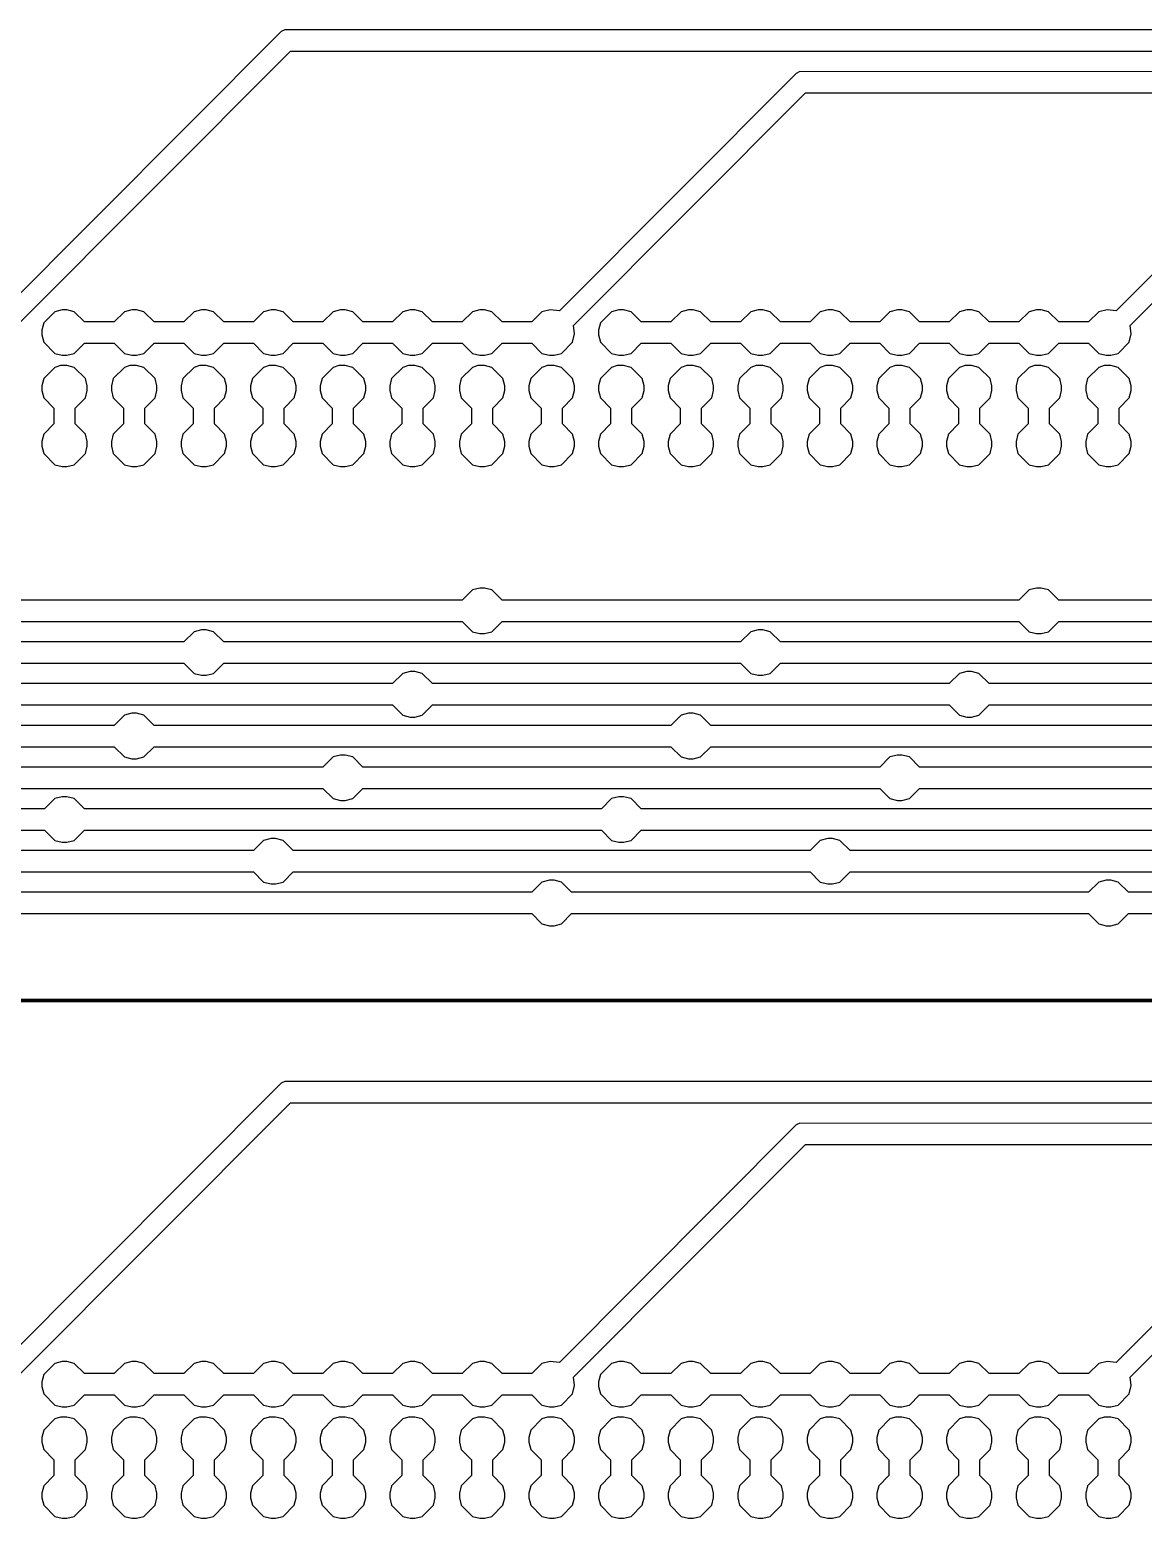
# Model space of a CAD drawing. Header units: millimetres. Extents: x -2 to 222, y 0 to 275.
# Drawn here: x 26.6 to 77.4, y 71.4 to 139.3 of the extents above; entities that cross this region are included whole.
import ezdxf

# ---------------------------------------------------------------- set-up
doc = ezdxf.new("R2010")
doc.units = ezdxf.units.MM
doc.layers.add('bottom', color=1, linetype='CONTINUOUS', lineweight=25, true_color=0xff0000)
doc.layers.add('rezanje', color=3, linetype='CONTINUOUS', lineweight=200, true_color=0x00ff00)

msp = doc.modelspace()

# ---------------------------------------------------------------- linework, layer by layer
at = {"layer": 'bottom'}
for points in [[(38.269333, 139.307), (38.269333, 139.307), (38.1, 139.222333), (25.4, 126.48)], [(213.106, 139.307), (38.269333, 139.307)], [(26.035, 125.802667), (38.523333, 138.333333), (212.598, 138.333333)], [(61.764333, 137.402), (61.764333, 137.402), (61.595, 137.317333), (50.8, 126.48), (50.376667, 126.522333), (49.995667, 126.437667), (49.53, 125.972), (48.175333, 125.972), (47.709667, 126.437667), (47.371, 126.522333), (47.159333, 126.522333), (46.820667, 126.437667), (46.355, 125.972), (45.000333, 125.972), (44.534667, 126.437667), (44.196, 126.522333), (43.984333, 126.522333), (43.645667, 126.437667), (43.18, 125.972), (41.825333, 125.972), (41.359667, 126.437667), (41.021, 126.522333), (40.809333, 126.522333), (40.470667, 126.437667), (40.005, 125.972), (38.650333, 125.972), (38.184667, 126.437667), (37.846, 126.522333), (37.634333, 126.522333), (37.295667, 126.437667), (36.83, 125.972), (35.475333, 125.972), (35.009667, 126.437667), (34.671, 126.522333), (34.459333, 126.522333), (34.120667, 126.437667), (33.655, 125.972), (32.300333, 125.972), (31.834667, 126.437667), (31.496, 126.522333), (31.284333, 126.522333), (30.945667, 126.437667), (30.48, 125.972), (29.125333, 125.972), (28.659667, 126.437667), (28.321, 126.522333), (28.109333, 126.522333), (27.770667, 126.437667), (27.262667, 125.929667), (27.178, 125.591), (27.178, 125.379333), (27.262667, 125.040667), (27.770667, 124.532667), (28.109333, 124.448), (28.321, 124.448), (28.659667, 124.532667), (29.125333, 124.998333), (30.48, 124.998333), (30.945667, 124.532667), (31.284333, 124.448), (31.496, 124.448), (31.834667, 124.532667), (32.300333, 124.998333), (33.655, 124.998333), (34.120667, 124.532667), (34.459333, 124.448), (34.671, 124.448), (35.009667, 124.532667), (35.475333, 124.998333), (36.83, 124.998333), (37.295667, 124.532667), (37.634333, 124.448), (37.846, 124.448), (38.184667, 124.532667), (38.650333, 124.998333), (40.005, 124.998333), (40.470667, 124.532667), (40.809333, 124.448), (41.021, 124.448), (41.359667, 124.532667), (41.825333, 124.998333), (43.18, 124.998333), (43.645667, 124.532667), (43.984333, 124.448), (44.196, 124.448), (44.534667, 124.532667), (45.000333, 124.998333), (46.355, 124.998333), (46.820667, 124.532667), (47.159333, 124.448), (47.371, 124.448), (47.709667, 124.532667), (48.175333, 124.998333), (49.53, 124.998333), (49.995667, 124.532667), (50.334333, 124.448), (50.546, 124.448), (50.884667, 124.532667), (51.392667, 125.040667), (51.477333, 125.421667), (51.435, 125.802667), (62.018333, 136.428333), (212.217, 136.428333)], [(212.555667, 137.359667), (61.764333, 137.402)], [(85.09, 135.412333), (76.2, 126.48), (75.776667, 126.522333), (75.395667, 126.437667), (74.93, 125.972), (73.575333, 125.972), (73.109667, 126.437667), (72.771, 126.522333), (72.559333, 126.522333), (72.220667, 126.437667), (71.755, 125.972), (70.400333, 125.972), (69.934667, 126.437667), (69.596, 126.522333), (69.384333, 126.522333), (69.045667, 126.437667), (68.58, 125.972), (67.225333, 125.972), (66.759667, 126.437667), (66.421, 126.522333), (66.209333, 126.522333), (65.870667, 126.437667), (65.405, 125.972), (64.050333, 125.972), (63.584667, 126.437667), (63.246, 126.522333), (63.034333, 126.522333), (62.695667, 126.437667), (62.23, 125.972), (60.875333, 125.972), (60.409667, 126.437667), (60.071, 126.522333), (59.859333, 126.522333), (59.520667, 126.437667), (59.055, 125.972), (57.700333, 125.972), (57.234667, 126.437667), (56.896, 126.522333), (56.684333, 126.522333), (56.345667, 126.437667), (55.88, 125.972), (54.525333, 125.972), (54.059667, 126.437667), (53.721, 126.522333), (53.509333, 126.522333), (53.170667, 126.437667), (52.662667, 125.929667), (52.578, 125.591), (52.578, 125.379333), (52.662667, 125.040667), (53.170667, 124.532667), (53.509333, 124.448), (53.721, 124.448), (54.059667, 124.532667), (54.525333, 124.998333), (55.88, 124.998333), (56.345667, 124.532667), (56.684333, 124.448), (56.896, 124.448), (57.234667, 124.532667), (57.700333, 124.998333), (59.055, 124.998333), (59.520667, 124.532667), (59.859333, 124.448), (60.071, 124.448), (60.409667, 124.532667), (60.875333, 124.998333), (62.23, 124.998333), (62.695667, 124.532667), (63.034333, 124.448), (63.246, 124.448), (63.584667, 124.532667), (64.050333, 124.998333), (65.405, 124.998333), (65.870667, 124.532667), (66.209333, 124.448), (66.421, 124.448), (66.759667, 124.532667), (67.225333, 124.998333), (68.58, 124.998333), (69.045667, 124.532667), (69.384333, 124.448), (69.596, 124.448), (69.934667, 124.532667), (70.400333, 124.998333), (71.755, 124.998333), (72.220667, 124.532667), (72.559333, 124.448), (72.771, 124.448), (73.109667, 124.532667), (73.575333, 124.998333), (74.93, 124.998333), (75.395667, 124.532667), (75.734333, 124.448), (75.946, 124.448), (76.284667, 124.532667), (76.792667, 125.040667), (76.877333, 125.421667), (76.835, 125.802667), (85.513333, 134.523333)], [(28.024667, 123.982333), (28.024667, 123.982333), (27.770667, 123.897667), (27.262667, 123.389667), (27.178, 123.051), (27.178, 122.839333), (27.262667, 122.500667), (27.728333, 122.035), (27.728333, 121.315333), (27.262667, 120.849667), (27.178, 120.511), (27.178, 120.299333), (27.262667, 119.960667), (27.770667, 119.452667), (28.109333, 119.368), (28.321, 119.368), (28.659667, 119.452667), (29.167667, 119.960667), (29.252333, 120.299333), (29.252333, 120.511), (29.167667, 120.849667), (28.702, 121.315333), (28.702, 122.035), (29.167667, 122.500667), (29.252333, 122.839333), (29.252333, 123.051), (29.167667, 123.389667), (28.659667, 123.897667), (28.321, 123.982333), (28.024667, 123.982333)], [(31.199667, 123.982333), (31.199667, 123.982333), (30.945667, 123.897667), (30.437667, 123.389667), (30.353, 123.051), (30.353, 122.839333), (30.437667, 122.500667), (30.903333, 122.035), (30.903333, 121.315333), (30.437667, 120.849667), (30.353, 120.511), (30.353, 120.299333), (30.437667, 119.960667), (30.945667, 119.452667), (31.284333, 119.368), (31.496, 119.368), (31.834667, 119.452667), (32.342667, 119.960667), (32.427333, 120.299333), (32.427333, 120.511), (32.342667, 120.849667), (31.877, 121.315333), (31.877, 122.035), (32.342667, 122.500667), (32.427333, 122.839333), (32.427333, 123.051), (32.342667, 123.389667), (31.834667, 123.897667), (31.496, 123.982333), (31.199667, 123.982333)], [(34.374667, 123.982333), (34.374667, 123.982333), (34.120667, 123.897667), (33.612667, 123.389667), (33.528, 123.051), (33.528, 122.839333), (33.612667, 122.500667), (34.078333, 122.035), (34.078333, 121.315333), (33.612667, 120.849667), (33.528, 120.511), (33.528, 120.299333), (33.612667, 119.960667), (34.120667, 119.452667), (34.459333, 119.368), (34.671, 119.368), (35.009667, 119.452667), (35.517667, 119.960667), (35.602333, 120.299333), (35.602333, 120.511), (35.517667, 120.849667), (35.052, 121.315333), (35.052, 122.035), (35.517667, 122.500667), (35.602333, 122.839333), (35.602333, 123.051), (35.517667, 123.389667), (35.009667, 123.897667), (34.671, 123.982333), (34.374667, 123.982333)], [(37.549667, 123.982333), (37.549667, 123.982333), (37.295667, 123.897667), (36.787667, 123.389667), (36.703, 123.051), (36.703, 122.839333), (36.787667, 122.500667), (37.253333, 122.035), (37.253333, 121.315333), (36.787667, 120.849667), (36.703, 120.511), (36.703, 120.299333), (36.787667, 119.960667), (37.295667, 119.452667), (37.634333, 119.368), (37.846, 119.368), (38.184667, 119.452667), (38.692667, 119.960667), (38.777333, 120.299333), (38.777333, 120.511), (38.692667, 120.849667), (38.227, 121.315333), (38.227, 122.035), (38.692667, 122.500667), (38.777333, 122.839333), (38.777333, 123.051), (38.692667, 123.389667), (38.184667, 123.897667), (37.846, 123.982333), (37.549667, 123.982333)], [(40.724667, 123.982333), (40.724667, 123.982333), (40.470667, 123.897667), (39.962667, 123.389667), (39.878, 123.051), (39.878, 122.839333), (39.962667, 122.500667), (40.428333, 122.035), (40.428333, 121.315333), (39.962667, 120.849667), (39.878, 120.511), (39.878, 120.299333), (39.962667, 119.960667), (40.470667, 119.452667), (40.809333, 119.368), (41.021, 119.368), (41.359667, 119.452667), (41.867667, 119.960667), (41.952333, 120.299333), (41.952333, 120.511), (41.867667, 120.849667), (41.402, 121.315333), (41.402, 122.035), (41.867667, 122.500667), (41.952333, 122.839333), (41.952333, 123.051), (41.867667, 123.389667), (41.359667, 123.897667), (41.021, 123.982333), (40.724667, 123.982333)], [(43.899667, 123.982333), (43.899667, 123.982333), (43.645667, 123.897667), (43.137667, 123.389667), (43.053, 123.051), (43.053, 122.839333), (43.137667, 122.500667), (43.603333, 122.035), (43.603333, 121.315333), (43.137667, 120.849667), (43.053, 120.511), (43.053, 120.299333), (43.137667, 119.960667), (43.645667, 119.452667), (43.984333, 119.368), (44.196, 119.368), (44.534667, 119.452667), (45.042667, 119.960667), (45.127333, 120.299333), (45.127333, 120.511), (45.042667, 120.849667), (44.577, 121.315333), (44.577, 122.035), (45.042667, 122.500667), (45.127333, 122.839333), (45.127333, 123.051), (45.042667, 123.389667), (44.534667, 123.897667), (44.196, 123.982333), (43.899667, 123.982333)], [(47.074667, 123.982333), (47.074667, 123.982333), (46.820667, 123.897667), (46.312667, 123.389667), (46.228, 123.051), (46.228, 122.839333), (46.312667, 122.500667), (46.778333, 122.035), (46.778333, 121.315333), (46.312667, 120.849667), (46.228, 120.511), (46.228, 120.299333), (46.312667, 119.960667), (46.820667, 119.452667), (47.159333, 119.368), (47.371, 119.368), (47.709667, 119.452667), (48.217667, 119.960667), (48.302333, 120.299333), (48.302333, 120.511), (48.217667, 120.849667), (47.752, 121.315333), (47.752, 122.035), (48.217667, 122.500667), (48.302333, 122.839333), (48.302333, 123.051), (48.217667, 123.389667), (47.709667, 123.897667), (47.371, 123.982333), (47.074667, 123.982333)], [(50.249667, 123.982333), (50.249667, 123.982333), (49.995667, 123.897667), (49.487667, 123.389667), (49.403, 123.051), (49.403, 122.839333), (49.487667, 122.500667), (49.953333, 122.035), (49.953333, 121.315333), (49.487667, 120.849667), (49.403, 120.511), (49.403, 120.299333), (49.487667, 119.960667), (49.995667, 119.452667), (50.334333, 119.368), (50.546, 119.368), (50.884667, 119.452667), (51.392667, 119.960667), (51.477333, 120.299333), (51.477333, 120.511), (51.392667, 120.849667), (50.927, 121.315333), (50.927, 122.035), (51.392667, 122.500667), (51.477333, 122.839333), (51.477333, 123.051), (51.392667, 123.389667), (50.884667, 123.897667), (50.546, 123.982333), (50.249667, 123.982333)], [(53.424667, 123.982333), (53.424667, 123.982333), (53.170667, 123.897667), (52.662667, 123.389667), (52.578, 123.051), (52.578, 122.839333), (52.662667, 122.500667), (53.128333, 122.035), (53.128333, 121.315333), (52.662667, 120.849667), (52.578, 120.511), (52.578, 120.299333), (52.662667, 119.960667), (53.170667, 119.452667), (53.509333, 119.368), (53.721, 119.368), (54.059667, 119.452667), (54.567667, 119.960667), (54.652333, 120.299333), (54.652333, 120.511), (54.567667, 120.849667), (54.102, 121.315333), (54.102, 122.035), (54.567667, 122.500667), (54.652333, 122.839333), (54.652333, 123.051), (54.567667, 123.389667), (54.059667, 123.897667), (53.721, 123.982333), (53.424667, 123.982333)], [(56.599667, 123.982333), (56.599667, 123.982333), (56.345667, 123.897667), (55.837667, 123.389667), (55.753, 123.051), (55.753, 122.839333), (55.837667, 122.500667), (56.303333, 122.035), (56.303333, 121.315333), (55.837667, 120.849667), (55.753, 120.511), (55.753, 120.299333), (55.837667, 119.960667), (56.345667, 119.452667), (56.684333, 119.368), (56.896, 119.368), (57.234667, 119.452667), (57.742667, 119.960667), (57.827333, 120.299333), (57.827333, 120.511), (57.742667, 120.849667), (57.277, 121.315333), (57.277, 122.035), (57.742667, 122.500667), (57.827333, 122.839333), (57.827333, 123.051), (57.742667, 123.389667), (57.234667, 123.897667), (56.896, 123.982333), (56.599667, 123.982333)], [(59.774667, 123.982333), (59.774667, 123.982333), (59.520667, 123.897667), (59.012667, 123.389667), (58.928, 123.051), (58.928, 122.839333), (59.012667, 122.500667), (59.478333, 122.035), (59.478333, 121.315333), (59.012667, 120.849667), (58.928, 120.511), (58.928, 120.299333), (59.012667, 119.960667), (59.520667, 119.452667), (59.859333, 119.368), (60.071, 119.368), (60.409667, 119.452667), (60.917667, 119.960667), (61.002333, 120.299333), (61.002333, 120.511), (60.917667, 120.849667), (60.452, 121.315333), (60.452, 122.035), (60.917667, 122.500667), (61.002333, 122.839333), (61.002333, 123.051), (60.917667, 123.389667), (60.409667, 123.897667), (60.071, 123.982333), (59.774667, 123.982333)], [(62.949667, 123.982333), (62.949667, 123.982333), (62.695667, 123.897667), (62.187667, 123.389667), (62.103, 123.051), (62.103, 122.839333), (62.187667, 122.500667), (62.653333, 122.035), (62.653333, 121.315333), (62.187667, 120.849667), (62.103, 120.511), (62.103, 120.299333), (62.187667, 119.960667), (62.695667, 119.452667), (63.034333, 119.368), (63.246, 119.368), (63.584667, 119.452667), (64.092667, 119.960667), (64.177333, 120.299333), (64.177333, 120.511), (64.092667, 120.849667), (63.627, 121.315333), (63.627, 122.035), (64.092667, 122.500667), (64.177333, 122.839333), (64.177333, 123.051), (64.092667, 123.389667), (63.584667, 123.897667), (63.246, 123.982333), (62.949667, 123.982333)], [(66.124667, 123.982333), (66.124667, 123.982333), (65.870667, 123.897667), (65.362667, 123.389667), (65.278, 123.051), (65.278, 122.839333), (65.362667, 122.500667), (65.828333, 122.035), (65.828333, 121.315333), (65.362667, 120.849667), (65.278, 120.511), (65.278, 120.299333), (65.362667, 119.960667), (65.870667, 119.452667), (66.209333, 119.368), (66.421, 119.368), (66.759667, 119.452667), (67.267667, 119.960667), (67.352333, 120.299333), (67.352333, 120.511), (67.267667, 120.849667), (66.802, 121.315333), (66.802, 122.035), (67.267667, 122.500667), (67.352333, 122.839333), (67.352333, 123.051), (67.267667, 123.389667), (66.759667, 123.897667), (66.421, 123.982333), (66.124667, 123.982333)], [(69.299667, 123.982333), (69.299667, 123.982333), (69.045667, 123.897667), (68.537667, 123.389667), (68.453, 123.051), (68.453, 122.839333), (68.537667, 122.500667), (69.003333, 122.035), (69.003333, 121.315333), (68.537667, 120.849667), (68.453, 120.511), (68.453, 120.299333), (68.537667, 119.960667), (69.045667, 119.452667), (69.384333, 119.368), (69.596, 119.368), (69.934667, 119.452667), (70.442667, 119.960667), (70.527333, 120.299333), (70.527333, 120.511), (70.442667, 120.849667), (69.977, 121.315333), (69.977, 122.035), (70.442667, 122.500667), (70.527333, 122.839333), (70.527333, 123.051), (70.442667, 123.389667), (69.934667, 123.897667), (69.596, 123.982333), (69.299667, 123.982333)], [(72.474667, 123.982333), (72.474667, 123.982333), (72.220667, 123.897667), (71.712667, 123.389667), (71.628, 123.051), (71.628, 122.839333), (71.712667, 122.500667), (72.178333, 122.035), (72.178333, 121.315333), (71.712667, 120.849667), (71.628, 120.511), (71.628, 120.299333), (71.712667, 119.960667), (72.220667, 119.452667), (72.559333, 119.368), (72.771, 119.368), (73.109667, 119.452667), (73.617667, 119.960667), (73.702333, 120.299333), (73.702333, 120.511), (73.617667, 120.849667), (73.152, 121.315333), (73.152, 122.035), (73.617667, 122.500667), (73.702333, 122.839333), (73.702333, 123.051), (73.617667, 123.389667), (73.109667, 123.897667), (72.771, 123.982333), (72.474667, 123.982333)], [(75.649667, 123.982333), (75.649667, 123.982333), (75.395667, 123.897667), (74.887667, 123.389667), (74.803, 123.051), (74.803, 122.839333), (74.887667, 122.500667), (75.353333, 122.035), (75.353333, 121.315333), (74.887667, 120.849667), (74.803, 120.511), (74.803, 120.299333), (74.887667, 119.960667), (75.395667, 119.452667), (75.734333, 119.368), (75.946, 119.368), (76.284667, 119.452667), (76.792667, 119.960667), (76.877333, 120.299333), (76.877333, 120.511), (76.792667, 120.849667), (76.327, 121.315333), (76.327, 122.035), (76.792667, 122.500667), (76.877333, 122.839333), (76.877333, 123.051), (76.792667, 123.389667), (76.284667, 123.897667), (75.946, 123.982333), (75.649667, 123.982333)], [(97.155, 113.272), (73.575333, 113.272), (73.109667, 113.737667), (72.771, 113.822333), (72.559333, 113.822333), (72.220667, 113.737667), (71.755, 113.272), (48.175333, 113.272), (47.709667, 113.737667), (47.371, 113.822333), (47.159333, 113.822333), (46.820667, 113.737667), (46.355, 113.272), (22.775333, 113.272)], [(22.775333, 112.298333), (46.355, 112.298333), (46.820667, 111.832667), (47.159333, 111.748), (47.371, 111.748), (47.709667, 111.832667), (48.175333, 112.298333), (71.755, 112.298333), (72.220667, 111.832667), (72.559333, 111.748), (72.771, 111.748), (73.109667, 111.832667), (73.575333, 112.298333), (97.155, 112.298333)], [(84.455, 111.367), (60.875333, 111.367), (60.409667, 111.832667), (60.071, 111.917333), (59.859333, 111.917333), (59.520667, 111.832667), (59.055, 111.367), (35.475333, 111.367), (35.009667, 111.832667), (34.671, 111.917333), (34.459333, 111.917333), (34.120667, 111.832667), (33.655, 111.367), (10.075333, 111.367)], [(10.075333, 110.393333), (33.655, 110.393333), (34.120667, 109.927667), (34.459333, 109.843), (34.671, 109.843), (35.009667, 109.927667), (35.475333, 110.393333), (59.055, 110.393333), (59.520667, 109.927667), (59.859333, 109.843), (60.071, 109.843), (60.409667, 109.927667), (60.875333, 110.393333), (84.455, 110.393333)], [(93.98, 109.462), (70.400333, 109.462), (69.934667, 109.927667), (69.596, 110.012333), (69.384333, 110.012333), (69.045667, 109.927667), (68.58, 109.462), (45.000333, 109.462), (44.534667, 109.927667), (44.196, 110.012333), (43.984333, 110.012333), (43.645667, 109.927667), (43.18, 109.462), (19.600333, 109.462)], [(81.28, 107.557), (57.700333, 107.557), (57.234667, 108.022667), (56.896, 108.107333), (56.684333, 108.107333), (56.345667, 108.022667), (55.88, 107.557), (32.300333, 107.557), (31.834667, 108.022667), (31.496, 108.107333), (31.284333, 108.107333), (30.945667, 108.022667), (30.48, 107.557), (6.900333, 107.557)], [(19.600333, 108.488333), (43.18, 108.488333), (43.645667, 108.022667), (43.984333, 107.938), (44.196, 107.938), (44.534667, 108.022667), (45.000333, 108.488333), (68.58, 108.488333), (69.045667, 108.022667), (69.384333, 107.938), (69.596, 107.938), (69.934667, 108.022667), (70.400333, 108.488333), (93.98, 108.488333)], [(6.900333, 106.583333), (30.48, 106.583333), (30.945667, 106.117667), (31.284333, 106.033), (31.496, 106.033), (31.834667, 106.117667), (32.300333, 106.583333), (55.88, 106.583333), (56.345667, 106.117667), (56.684333, 106.033), (56.896, 106.033), (57.234667, 106.117667), (57.700333, 106.583333), (81.28, 106.583333)], [(90.805, 105.652), (67.225333, 105.652), (66.759667, 106.117667), (66.421, 106.202333), (66.209333, 106.202333), (65.870667, 106.117667), (65.405, 105.652), (41.825333, 105.652), (41.359667, 106.117667), (41.021, 106.202333), (40.809333, 106.202333), (40.470667, 106.117667), (40.005, 105.652), (16.425333, 105.652)], [(16.425333, 104.678333), (40.005, 104.678333), (40.470667, 104.212667), (40.809333, 104.128), (41.021, 104.128), (41.359667, 104.212667), (41.825333, 104.678333), (65.405, 104.678333), (65.870667, 104.212667), (66.209333, 104.128), (66.421, 104.128), (66.759667, 104.212667), (67.225333, 104.678333), (90.805, 104.678333)], [(78.105, 103.747), (54.525333, 103.747), (54.059667, 104.212667), (53.721, 104.297333), (53.509333, 104.297333), (53.170667, 104.212667), (52.705, 103.747), (29.125333, 103.747), (28.659667, 104.212667), (28.321, 104.297333), (28.109333, 104.297333), (27.770667, 104.212667), (27.305, 103.747), (3.725333, 103.747)], [(3.725333, 102.773333), (27.305, 102.773333), (27.770667, 102.307667), (28.109333, 102.223), (28.321, 102.223), (28.659667, 102.307667), (29.125333, 102.773333), (52.705, 102.773333), (53.170667, 102.307667), (53.509333, 102.223), (53.721, 102.223), (54.059667, 102.307667), (54.525333, 102.773333), (78.105, 102.773333)], [(87.63, 101.842), (64.050333, 101.842), (63.584667, 102.307667), (63.246, 102.392333), (63.034333, 102.392333), (62.695667, 102.307667), (62.23, 101.842), (38.650333, 101.842), (38.184667, 102.307667), (37.846, 102.392333), (37.634333, 102.392333), (37.295667, 102.307667), (36.83, 101.842), (13.250333, 101.842)], [(13.250333, 100.868333), (36.83, 100.868333), (37.295667, 100.402667), (37.634333, 100.318), (37.846, 100.318), (38.184667, 100.402667), (38.650333, 100.868333), (62.23, 100.868333), (62.695667, 100.402667), (63.034333, 100.318), (63.246, 100.318), (63.584667, 100.402667), (64.050333, 100.868333), (87.63, 100.868333)], [(100.33, 99.937), (76.750333, 99.937), (76.284667, 100.402667), (75.946, 100.487333), (75.734333, 100.487333), (75.395667, 100.402667), (74.93, 99.937), (51.350333, 99.937), (50.884667, 100.402667), (50.546, 100.487333), (50.334333, 100.487333), (49.995667, 100.402667), (49.53, 99.937), (25.950333, 99.937)], [(25.950333, 98.963333), (49.53, 98.963333), (49.995667, 98.497667), (50.334333, 98.413), (50.546, 98.413), (50.884667, 98.497667), (51.350333, 98.963333), (74.93, 98.963333), (75.395667, 98.497667), (75.734333, 98.413), (75.946, 98.413), (76.284667, 98.497667), (76.750333, 98.963333), (100.33, 98.963333)], [(38.269333, 91.307), (38.269333, 91.307), (38.1, 91.222333), (25.4, 78.48)], [(213.106, 91.307), (38.269333, 91.307)], [(26.035, 77.802667), (38.523333, 90.333333), (212.598, 90.333333)], [(61.764333, 89.402), (61.764333, 89.402), (61.595, 89.317333), (50.8, 78.48), (50.376667, 78.522333), (49.995667, 78.437667), (49.53, 77.972), (48.175333, 77.972), (47.709667, 78.437667), (47.371, 78.522333), (47.159333, 78.522333), (46.820667, 78.437667), (46.355, 77.972), (45.000333, 77.972), (44.534667, 78.437667), (44.196, 78.522333), (43.984333, 78.522333), (43.645667, 78.437667), (43.18, 77.972), (41.825333, 77.972), (41.359667, 78.437667), (41.021, 78.522333), (40.809333, 78.522333), (40.470667, 78.437667), (40.005, 77.972), (38.650333, 77.972), (38.184667, 78.437667), (37.846, 78.522333), (37.634333, 78.522333), (37.295667, 78.437667), (36.83, 77.972), (35.475333, 77.972), (35.009667, 78.437667), (34.671, 78.522333), (34.459333, 78.522333), (34.120667, 78.437667), (33.655, 77.972), (32.300333, 77.972), (31.834667, 78.437667), (31.496, 78.522333), (31.284333, 78.522333), (30.945667, 78.437667), (30.48, 77.972), (29.125333, 77.972), (28.659667, 78.437667), (28.321, 78.522333), (28.109333, 78.522333), (27.770667, 78.437667), (27.262667, 77.929667), (27.178, 77.591), (27.178, 77.379333), (27.262667, 77.040667), (27.770667, 76.532667), (28.109333, 76.448), (28.321, 76.448), (28.659667, 76.532667), (29.125333, 76.998333), (30.48, 76.998333), (30.945667, 76.532667), (31.284333, 76.448), (31.496, 76.448), (31.834667, 76.532667), (32.300333, 76.998333), (33.655, 76.998333), (34.120667, 76.532667), (34.459333, 76.448), (34.671, 76.448), (35.009667, 76.532667), (35.475333, 76.998333), (36.83, 76.998333), (37.295667, 76.532667), (37.634333, 76.448), (37.846, 76.448), (38.184667, 76.532667), (38.650333, 76.998333), (40.005, 76.998333), (40.470667, 76.532667), (40.809333, 76.448), (41.021, 76.448), (41.359667, 76.532667), (41.825333, 76.998333), (43.18, 76.998333), (43.645667, 76.532667), (43.984333, 76.448), (44.196, 76.448), (44.534667, 76.532667), (45.000333, 76.998333), (46.355, 76.998333), (46.820667, 76.532667), (47.159333, 76.448), (47.371, 76.448), (47.709667, 76.532667), (48.175333, 76.998333), (49.53, 76.998333), (49.995667, 76.532667), (50.334333, 76.448), (50.546, 76.448), (50.884667, 76.532667), (51.392667, 77.040667), (51.477333, 77.421667), (51.435, 77.802667), (62.018333, 88.428333), (212.217, 88.428333)], [(212.555667, 89.359667), (61.764333, 89.402)], [(85.09, 87.412333), (76.2, 78.48), (75.776667, 78.522333), (75.395667, 78.437667), (74.93, 77.972), (73.575333, 77.972), (73.109667, 78.437667), (72.771, 78.522333), (72.559333, 78.522333), (72.220667, 78.437667), (71.755, 77.972), (70.400333, 77.972), (69.934667, 78.437667), (69.596, 78.522333), (69.384333, 78.522333), (69.045667, 78.437667), (68.58, 77.972), (67.225333, 77.972), (66.759667, 78.437667), (66.421, 78.522333), (66.209333, 78.522333), (65.870667, 78.437667), (65.405, 77.972), (64.050333, 77.972), (63.584667, 78.437667), (63.246, 78.522333), (63.034333, 78.522333), (62.695667, 78.437667), (62.23, 77.972), (60.875333, 77.972), (60.409667, 78.437667), (60.071, 78.522333), (59.859333, 78.522333), (59.520667, 78.437667), (59.055, 77.972), (57.700333, 77.972), (57.234667, 78.437667), (56.896, 78.522333), (56.684333, 78.522333), (56.345667, 78.437667), (55.88, 77.972), (54.525333, 77.972), (54.059667, 78.437667), (53.721, 78.522333), (53.509333, 78.522333), (53.170667, 78.437667), (52.662667, 77.929667), (52.578, 77.591), (52.578, 77.379333), (52.662667, 77.040667), (53.170667, 76.532667), (53.509333, 76.448), (53.721, 76.448), (54.059667, 76.532667), (54.525333, 76.998333), (55.88, 76.998333), (56.345667, 76.532667), (56.684333, 76.448), (56.896, 76.448), (57.234667, 76.532667), (57.700333, 76.998333), (59.055, 76.998333), (59.520667, 76.532667), (59.859333, 76.448), (60.071, 76.448), (60.409667, 76.532667), (60.875333, 76.998333), (62.23, 76.998333), (62.695667, 76.532667), (63.034333, 76.448), (63.246, 76.448), (63.584667, 76.532667), (64.050333, 76.998333), (65.405, 76.998333), (65.870667, 76.532667), (66.209333, 76.448), (66.421, 76.448), (66.759667, 76.532667), (67.225333, 76.998333), (68.58, 76.998333), (69.045667, 76.532667), (69.384333, 76.448), (69.596, 76.448), (69.934667, 76.532667), (70.400333, 76.998333), (71.755, 76.998333), (72.220667, 76.532667), (72.559333, 76.448), (72.771, 76.448), (73.109667, 76.532667), (73.575333, 76.998333), (74.93, 76.998333), (75.395667, 76.532667), (75.734333, 76.448), (75.946, 76.448), (76.284667, 76.532667), (76.792667, 77.040667), (76.877333, 77.421667), (76.835, 77.802667), (85.513333, 86.523333)], [(28.024667, 75.982333), (28.024667, 75.982333), (27.770667, 75.897667), (27.262667, 75.389667), (27.178, 75.051), (27.178, 74.839333), (27.262667, 74.500667), (27.728333, 74.035), (27.728333, 73.315333), (27.262667, 72.849667), (27.178, 72.511), (27.178, 72.299333), (27.262667, 71.960667), (27.770667, 71.452667), (28.109333, 71.368), (28.321, 71.368), (28.659667, 71.452667), (29.167667, 71.960667), (29.252333, 72.299333), (29.252333, 72.511), (29.167667, 72.849667), (28.702, 73.315333), (28.702, 74.035), (29.167667, 74.500667), (29.252333, 74.839333), (29.252333, 75.051), (29.167667, 75.389667), (28.659667, 75.897667), (28.321, 75.982333), (28.024667, 75.982333)], [(31.199667, 75.982333), (31.199667, 75.982333), (30.945667, 75.897667), (30.437667, 75.389667), (30.353, 75.051), (30.353, 74.839333), (30.437667, 74.500667), (30.903333, 74.035), (30.903333, 73.315333), (30.437667, 72.849667), (30.353, 72.511), (30.353, 72.299333), (30.437667, 71.960667), (30.945667, 71.452667), (31.284333, 71.368), (31.496, 71.368), (31.834667, 71.452667), (32.342667, 71.960667), (32.427333, 72.299333), (32.427333, 72.511), (32.342667, 72.849667), (31.877, 73.315333), (31.877, 74.035), (32.342667, 74.500667), (32.427333, 74.839333), (32.427333, 75.051), (32.342667, 75.389667), (31.834667, 75.897667), (31.496, 75.982333), (31.199667, 75.982333)], [(34.374667, 75.982333), (34.374667, 75.982333), (34.120667, 75.897667), (33.612667, 75.389667), (33.528, 75.051), (33.528, 74.839333), (33.612667, 74.500667), (34.078333, 74.035), (34.078333, 73.315333), (33.612667, 72.849667), (33.528, 72.511), (33.528, 72.299333), (33.612667, 71.960667), (34.120667, 71.452667), (34.459333, 71.368), (34.671, 71.368), (35.009667, 71.452667), (35.517667, 71.960667), (35.602333, 72.299333), (35.602333, 72.511), (35.517667, 72.849667), (35.052, 73.315333), (35.052, 74.035), (35.517667, 74.500667), (35.602333, 74.839333), (35.602333, 75.051), (35.517667, 75.389667), (35.009667, 75.897667), (34.671, 75.982333), (34.374667, 75.982333)], [(37.549667, 75.982333), (37.549667, 75.982333), (37.295667, 75.897667), (36.787667, 75.389667), (36.703, 75.051), (36.703, 74.839333), (36.787667, 74.500667), (37.253333, 74.035), (37.253333, 73.315333), (36.787667, 72.849667), (36.703, 72.511), (36.703, 72.299333), (36.787667, 71.960667), (37.295667, 71.452667), (37.634333, 71.368), (37.846, 71.368), (38.184667, 71.452667), (38.692667, 71.960667), (38.777333, 72.299333), (38.777333, 72.511), (38.692667, 72.849667), (38.227, 73.315333), (38.227, 74.035), (38.692667, 74.500667), (38.777333, 74.839333), (38.777333, 75.051), (38.692667, 75.389667), (38.184667, 75.897667), (37.846, 75.982333), (37.549667, 75.982333)], [(40.724667, 75.982333), (40.724667, 75.982333), (40.470667, 75.897667), (39.962667, 75.389667), (39.878, 75.051), (39.878, 74.839333), (39.962667, 74.500667), (40.428333, 74.035), (40.428333, 73.315333), (39.962667, 72.849667), (39.878, 72.511), (39.878, 72.299333), (39.962667, 71.960667), (40.470667, 71.452667), (40.809333, 71.368), (41.021, 71.368), (41.359667, 71.452667), (41.867667, 71.960667), (41.952333, 72.299333), (41.952333, 72.511), (41.867667, 72.849667), (41.402, 73.315333), (41.402, 74.035), (41.867667, 74.500667), (41.952333, 74.839333), (41.952333, 75.051), (41.867667, 75.389667), (41.359667, 75.897667), (41.021, 75.982333), (40.724667, 75.982333)], [(43.899667, 75.982333), (43.899667, 75.982333), (43.645667, 75.897667), (43.137667, 75.389667), (43.053, 75.051), (43.053, 74.839333), (43.137667, 74.500667), (43.603333, 74.035), (43.603333, 73.315333), (43.137667, 72.849667), (43.053, 72.511), (43.053, 72.299333), (43.137667, 71.960667), (43.645667, 71.452667), (43.984333, 71.368), (44.196, 71.368), (44.534667, 71.452667), (45.042667, 71.960667), (45.127333, 72.299333), (45.127333, 72.511), (45.042667, 72.849667), (44.577, 73.315333), (44.577, 74.035), (45.042667, 74.500667), (45.127333, 74.839333), (45.127333, 75.051), (45.042667, 75.389667), (44.534667, 75.897667), (44.196, 75.982333), (43.899667, 75.982333)], [(47.074667, 75.982333), (47.074667, 75.982333), (46.820667, 75.897667), (46.312667, 75.389667), (46.228, 75.051), (46.228, 74.839333), (46.312667, 74.500667), (46.778333, 74.035), (46.778333, 73.315333), (46.312667, 72.849667), (46.228, 72.511), (46.228, 72.299333), (46.312667, 71.960667), (46.820667, 71.452667), (47.159333, 71.368), (47.371, 71.368), (47.709667, 71.452667), (48.217667, 71.960667), (48.302333, 72.299333), (48.302333, 72.511), (48.217667, 72.849667), (47.752, 73.315333), (47.752, 74.035), (48.217667, 74.500667), (48.302333, 74.839333), (48.302333, 75.051), (48.217667, 75.389667), (47.709667, 75.897667), (47.371, 75.982333), (47.074667, 75.982333)], [(50.249667, 75.982333), (50.249667, 75.982333), (49.995667, 75.897667), (49.487667, 75.389667), (49.403, 75.051), (49.403, 74.839333), (49.487667, 74.500667), (49.953333, 74.035), (49.953333, 73.315333), (49.487667, 72.849667), (49.403, 72.511), (49.403, 72.299333), (49.487667, 71.960667), (49.995667, 71.452667), (50.334333, 71.368), (50.546, 71.368), (50.884667, 71.452667), (51.392667, 71.960667), (51.477333, 72.299333), (51.477333, 72.511), (51.392667, 72.849667), (50.927, 73.315333), (50.927, 74.035), (51.392667, 74.500667), (51.477333, 74.839333), (51.477333, 75.051), (51.392667, 75.389667), (50.884667, 75.897667), (50.546, 75.982333), (50.249667, 75.982333)], [(53.424667, 75.982333), (53.424667, 75.982333), (53.170667, 75.897667), (52.662667, 75.389667), (52.578, 75.051), (52.578, 74.839333), (52.662667, 74.500667), (53.128333, 74.035), (53.128333, 73.315333), (52.662667, 72.849667), (52.578, 72.511), (52.578, 72.299333), (52.662667, 71.960667), (53.170667, 71.452667), (53.509333, 71.368), (53.721, 71.368), (54.059667, 71.452667), (54.567667, 71.960667), (54.652333, 72.299333), (54.652333, 72.511), (54.567667, 72.849667), (54.102, 73.315333), (54.102, 74.035), (54.567667, 74.500667), (54.652333, 74.839333), (54.652333, 75.051), (54.567667, 75.389667), (54.059667, 75.897667), (53.721, 75.982333), (53.424667, 75.982333)], [(56.599667, 75.982333), (56.599667, 75.982333), (56.345667, 75.897667), (55.837667, 75.389667), (55.753, 75.051), (55.753, 74.839333), (55.837667, 74.500667), (56.303333, 74.035), (56.303333, 73.315333), (55.837667, 72.849667), (55.753, 72.511), (55.753, 72.299333), (55.837667, 71.960667), (56.345667, 71.452667), (56.684333, 71.368), (56.896, 71.368), (57.234667, 71.452667), (57.742667, 71.960667), (57.827333, 72.299333), (57.827333, 72.511), (57.742667, 72.849667), (57.277, 73.315333), (57.277, 74.035), (57.742667, 74.500667), (57.827333, 74.839333), (57.827333, 75.051), (57.742667, 75.389667), (57.234667, 75.897667), (56.896, 75.982333), (56.599667, 75.982333)], [(59.774667, 75.982333), (59.774667, 75.982333), (59.520667, 75.897667), (59.012667, 75.389667), (58.928, 75.051), (58.928, 74.839333), (59.012667, 74.500667), (59.478333, 74.035), (59.478333, 73.315333), (59.012667, 72.849667), (58.928, 72.511), (58.928, 72.299333), (59.012667, 71.960667), (59.520667, 71.452667), (59.859333, 71.368), (60.071, 71.368), (60.409667, 71.452667), (60.917667, 71.960667), (61.002333, 72.299333), (61.002333, 72.511), (60.917667, 72.849667), (60.452, 73.315333), (60.452, 74.035), (60.917667, 74.500667), (61.002333, 74.839333), (61.002333, 75.051), (60.917667, 75.389667), (60.409667, 75.897667), (60.071, 75.982333), (59.774667, 75.982333)], [(62.949667, 75.982333), (62.949667, 75.982333), (62.695667, 75.897667), (62.187667, 75.389667), (62.103, 75.051), (62.103, 74.839333), (62.187667, 74.500667), (62.653333, 74.035), (62.653333, 73.315333), (62.187667, 72.849667), (62.103, 72.511), (62.103, 72.299333), (62.187667, 71.960667), (62.695667, 71.452667), (63.034333, 71.368), (63.246, 71.368), (63.584667, 71.452667), (64.092667, 71.960667), (64.177333, 72.299333), (64.177333, 72.511), (64.092667, 72.849667), (63.627, 73.315333), (63.627, 74.035), (64.092667, 74.500667), (64.177333, 74.839333), (64.177333, 75.051), (64.092667, 75.389667), (63.584667, 75.897667), (63.246, 75.982333), (62.949667, 75.982333)], [(66.124667, 75.982333), (66.124667, 75.982333), (65.870667, 75.897667), (65.362667, 75.389667), (65.278, 75.051), (65.278, 74.839333), (65.362667, 74.500667), (65.828333, 74.035), (65.828333, 73.315333), (65.362667, 72.849667), (65.278, 72.511), (65.278, 72.299333), (65.362667, 71.960667), (65.870667, 71.452667), (66.209333, 71.368), (66.421, 71.368), (66.759667, 71.452667), (67.267667, 71.960667), (67.352333, 72.299333), (67.352333, 72.511), (67.267667, 72.849667), (66.802, 73.315333), (66.802, 74.035), (67.267667, 74.500667), (67.352333, 74.839333), (67.352333, 75.051), (67.267667, 75.389667), (66.759667, 75.897667), (66.421, 75.982333), (66.124667, 75.982333)], [(69.299667, 75.982333), (69.299667, 75.982333), (69.045667, 75.897667), (68.537667, 75.389667), (68.453, 75.051), (68.453, 74.839333), (68.537667, 74.500667), (69.003333, 74.035), (69.003333, 73.315333), (68.537667, 72.849667), (68.453, 72.511), (68.453, 72.299333), (68.537667, 71.960667), (69.045667, 71.452667), (69.384333, 71.368), (69.596, 71.368), (69.934667, 71.452667), (70.442667, 71.960667), (70.527333, 72.299333), (70.527333, 72.511), (70.442667, 72.849667), (69.977, 73.315333), (69.977, 74.035), (70.442667, 74.500667), (70.527333, 74.839333), (70.527333, 75.051), (70.442667, 75.389667), (69.934667, 75.897667), (69.596, 75.982333), (69.299667, 75.982333)], [(72.474667, 75.982333), (72.474667, 75.982333), (72.220667, 75.897667), (71.712667, 75.389667), (71.628, 75.051), (71.628, 74.839333), (71.712667, 74.500667), (72.178333, 74.035), (72.178333, 73.315333), (71.712667, 72.849667), (71.628, 72.511), (71.628, 72.299333), (71.712667, 71.960667), (72.220667, 71.452667), (72.559333, 71.368), (72.771, 71.368), (73.109667, 71.452667), (73.617667, 71.960667), (73.702333, 72.299333), (73.702333, 72.511), (73.617667, 72.849667), (73.152, 73.315333), (73.152, 74.035), (73.617667, 74.500667), (73.702333, 74.839333), (73.702333, 75.051), (73.617667, 75.389667), (73.109667, 75.897667), (72.771, 75.982333), (72.474667, 75.982333)], [(75.649667, 75.982333), (75.649667, 75.982333), (75.395667, 75.897667), (74.887667, 75.389667), (74.803, 75.051), (74.803, 74.839333), (74.887667, 74.500667), (75.353333, 74.035), (75.353333, 73.315333), (74.887667, 72.849667), (74.803, 72.511), (74.803, 72.299333), (74.887667, 71.960667), (75.395667, 71.452667), (75.734333, 71.368), (75.946, 71.368), (76.284667, 71.452667), (76.792667, 71.960667), (76.877333, 72.299333), (76.877333, 72.511), (76.792667, 72.849667), (76.327, 73.315333), (76.327, 74.035), (76.792667, 74.500667), (76.877333, 74.839333), (76.877333, 75.051), (76.792667, 75.389667), (76.284667, 75.897667), (75.946, 75.982333), (75.649667, 75.982333)]]:
    msp.add_lwpolyline(points, dxfattribs=at)
at = {"layer": 'rezanje'}
msp.add_line((-2, 95), (222, 95), dxfattribs=at)

doc.saveas('drawing.dxf')
